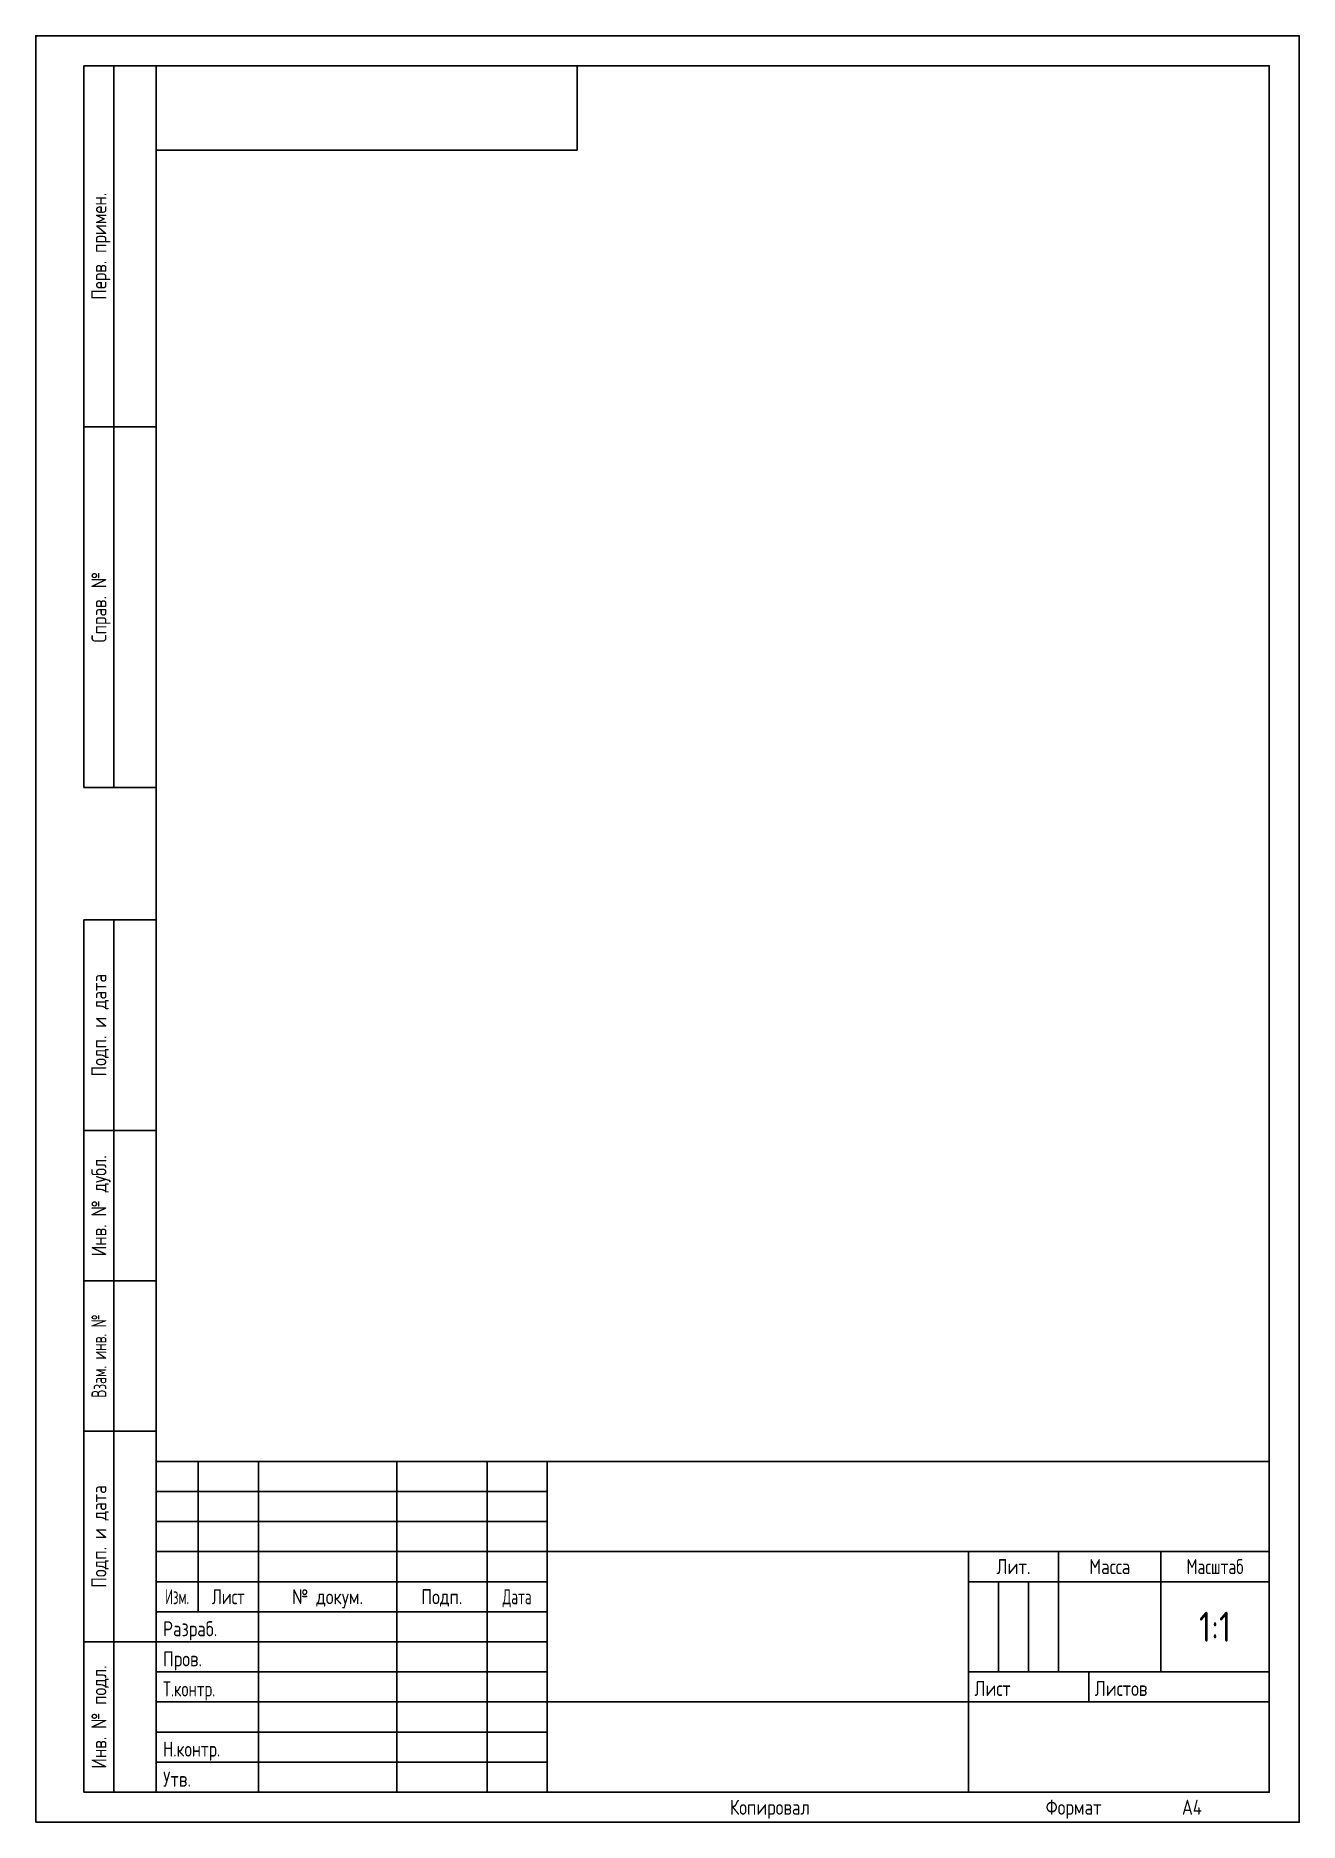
# Model space of a CAD drawing. Header units: millimetres. Extents: x 14862 to 15072, y 22740 to 23037.
import ezdxf
from ezdxf.enums import TextEntityAlignment as Align

# ---------------------------------------------------------------- set-up
doc = ezdxf.new("R2010")
doc.units = ezdxf.units.MM
for name, color, linetype, lineweight in [('0.25-STAMP', 10, 'Continuous', 25), ('0.25-TEXT', 10, 'Continuous', 25), ('0.3-STAMP', 7, 'Continuous', 30), ('Рамка А4', 10, 'Continuous', 25)]:
    doc.layers.add(name, color=color, linetype=linetype, lineweight=lineweight)
doc.styles.add('ГОСТ 2.304', font='cs_gost2304.shx')

# ---------------------------------------------------------------- blocks, each defined once
blk = doc.blocks.new('Рамка А4-вертикально')
at = {"layer": '0.25-STAMP'}
for p, q in [((20, 55), (85, 55)), ((20, 50), (85, 50)), ((20, 45), (85, 45)), ((160, 25), (160, 40)), ((165, 25), (165, 40)), ((20, 30), (85, 30)), ((20, 25), (85, 25)), ((20, 20), (85, 20)), ((20, 15), (85, 15)), ((20, 10), (85, 10))]:
    blk.add_line(p, q, dxfattribs=at)
blk.add_lwpolyline([(0, 0), (210, 0), (210, 297), (0, 297), (0, 0)], dxfattribs=at)
at = {"layer": '0.3-STAMP'}
for p, q in [((8, 172), (8, 292)), ((8, 292), (20, 292)), ((13, 172), (13, 292)), ((20, 292), (20, 172)), ((20, 292), (20, 278)), ((90, 292), (20, 292)), ((90, 278), (90, 292)), ((20, 278), (90, 278)), ((8, 232), (20, 232)), ((8, 172), (20, 172)), ((8, 5), (8, 150)), ((20, 150), (8, 150)), ((13, 5), (13, 150)), ((20, 115), (8, 115)), ((20, 90), (8, 90)), ((20, 65), (8, 65)), ((20, 60), (205, 60)), ((20, 5), (20, 60)), ((27, 35), (27, 60)), ((37, 5), (37, 60)), ((60, 5), (60, 60)), ((75, 5), (75, 60)), ((85, 5), (85, 60)), ((205, 5), (205, 60)), ((85, 45), (205, 45)), ((155, 5), (155, 45)), ((170, 25), (170, 45)), ((187, 25), (187, 45)), ((20, 40), (85, 40)), ((155, 40), (205, 40)), ((20, 35), (85, 35)), ((20, 30), (8, 30)), ((155, 25), (205, 25)), ((175, 20), (175, 25)), ((85, 20), (205, 20)), ((20, 5), (8, 5)), ((20, 5), (205, 5))]:
    blk.add_line(p, q, dxfattribs=at)
blk.add_lwpolyline([(20, 5), (205, 5), (205, 292), (20, 292), (20, 5)], dxfattribs=at)
at = {"layer": '0.25-TEXT', "style": 'ГОСТ 2.304'}
for s, p in [('Перв. примен.', (10.5, 262)), ('Справ. №', (10.5, 202)), ('Подп. и дата', (10.5, 132.5)), ('Инв. № дубл.', (10.5, 102.5)), ('Подп. и дата', (10.5, 47.5)), ('Инв. № подл.', (10.5, 17.5))]:
    blk.add_text(s, height=2.5, rotation=90, dxfattribs=at).set_placement(p, align=Align.MIDDLE_CENTER)
at = {"layer": '0.25-TEXT', "style": 'ГОСТ 2.304', "width": 0.8}
blk.add_text('Взам. инв. №', height=2.5, rotation=90, dxfattribs=at).set_placement((10.5, 77.5), align=Align.MIDDLE_CENTER)
at = {"layer": '0.25-TEXT', "style": 'ГОСТ 2.304'}
for s, height, p in [('Лит.', 2.5, (162.5, 42.5)), ('Масса', 2.5, (178.5, 42.5)), ('№ докум.', 2.5, (48.5, 37.5)), ('Подп.', 2.5, (67.5, 37.5)), ('1:1', 5, (196, 32.5))]:
    blk.add_text(s, height=height, dxfattribs=at).set_placement(p, align=Align.MIDDLE_CENTER)
for s, width, p in [('Масштаб', 0.91954, (196, 42.5)), ('Изм.', 0.75, (23.5, 37.5)), ('Лист', 0.9, (32, 37.5)), ('Дата', 0.8, (80, 37.5))]:
    blk.add_text(s, height=2.5, dxfattribs=dict(at, width=width)).set_placement(p, align=Align.MIDDLE_CENTER)
for s, p in [('Разраб.', (21.16, 30.92)), ('Пров.', (21.16, 25.92)), ('Лист', (156, 21)), ('Листов', (176, 21)), ('Утв.', (21.16, 5.92)), ('A4', (190.5, 1.25))]:
    blk.add_text(s, height=2.5, dxfattribs=at).set_placement(p)
for s, width, p in [('Т.контр.', 0.9, (21.16, 20.92)), ('Н.контр.', 0.95, (21.16, 10.92))]:
    blk.add_text(s, height=2.5, dxfattribs=dict(at, width=width)).set_placement(p)
for s, p in [('Копировал', (122, 1.25)), ('Формат', (172.5, 1.25))]:
    blk.add_text(s, height=2.5, dxfattribs=at).set_placement(p, align=Align.CENTER)

msp = doc.modelspace()

# ---------------------------------------------------------------- block references
at = {"layer": 'Рамка А4'}
msp.add_blockref('Рамка А4-вертикально', (14862.5, 22740.32), dxfattribs=at)

doc.saveas('drawing.dxf')
